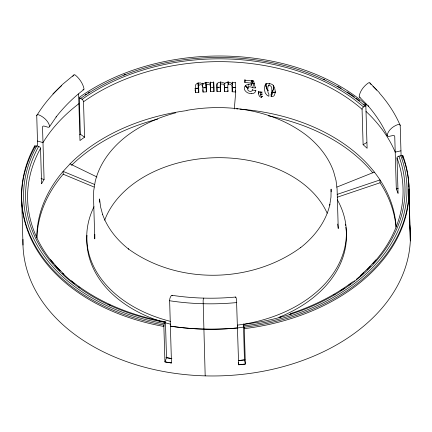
<?xml version="1.0" encoding="UTF-8"?>
<svg xmlns="http://www.w3.org/2000/svg" width="432" height="432" viewBox="0 0 432 432"><rect width="100%" height="100%" fill="white"/><g stroke="black" fill="none" stroke-linecap="round" stroke-linejoin="round"><path stroke-width="0.65" d="M220.336 82.474L220.352 91.508L217.026 91.525L216.94 83.565M94.835 234.311L94.765 238.847L93.587 199.174L93.712 190.744L95.143 181.818C99.382 163.523 111.402 147.971 126.004 136.561L126.306 136.301C140.891 125.14 157.928 117.536 175.63 112.849M265.972 83.635L265.945 84.202A29.646 20.212 20.6 0 0 265.955 85.061L265.988 85.628A20.666 14.083 20.7 0 0 266.182 87.021L266.89 89.095L268.018 90.617M227.999 90.563L227.907 91.622L224.586 91.546L224.726 83.122M217.026 91.525L216.859 84.953L217.49 83.246L218.765 82.426L220.709 82.102L222.809 82.436L224.743 83.608L224.775 83.079M271.863 92.416L271.825 89.23A21.627 14.553 23.7 0 0 271.669 88.047C271.76 86.432 269.692 84.683 268.31 85.936M234.306 108.961L235.759 91.719M235.667 90.634L235.478 91.946L232.168 91.778L232.675 87.561L232.54 83.036A25.142 17.739 6.9 0 0 232.513 82.566L232.502 82.409A12.706 8.964 6.9 0 0 232.486 82.253A16.627 11.734 6.8 0 1 232.529 82.858L232.583 84.402M232.384 82.264L232.189 83.846L232.216 82.064M235.478 91.946L235.283 82.22M252.634 89.467C252.461 92.848 247.034 91.552 247.612 88.517C248.362 84.413 252.995 88.684 255.269 87.955L255.501 87.178M251.203 93.506C247.288 94.041 241.942 89.365 245.322 85.703C246.116 85.001 247.174 84.656 248.222 84.607C249.928 84.035 253.103 87.048 250.997 83.095L244.82 82.436L244.868 79.634M244.82 82.436L245.338 80.082M247.801 87.631L248.308 85.541M268.267 85.914A6.836 4.633 22.6 0 0 267.845 87.394A21.487 14.564 22.1 0 0 267.748 88.376L267.845 91.076A17.458 11.831 22.1 0 0 268.083 92.561L268.844 93.938L268.909 96.212L267.932 95.801A4.352 2.894 22.2 0 1 267.062 95.261L265.259 93.058L264.433 89.608A28.307 19.305 20.5 0 1 264.416 88.106L265.059 85.158L266.49 83.754A4.401 3.019 22.6 0 1 267.646 83.435L269.633 83.533L271.636 84.208A4.363 2.992 23.6 0 1 272.819 84.98L274.547 87.502L275.179 90.698A26.708 17.858 25.1 0 1 275.135 93.004L274.255 95.499A5.195 3.472 23.9 0 1 273.478 96.147L272.695 96.471A4.671 3.094 22.8 0 1 271.474 96.649L271.134 96.638L271.069 94.365L272.819 90.299A1.647 1.112 23.1 0 0 272.986 90.175L273.159 89.98A5.157 3.472 23.2 0 0 273.488 89.278L273.618 85.325M250.997 83.095L251.699 80.492M251.575 85.315L252.639 80.876M252.634 87.896L253.8 83.738L252.11 82.712L254.313 83.749M273.494 89.278L273.532 89.127A8.694 5.854 23.5 0 0 273.629 88.511L273.683 87.102A51.597 34.722 23.7 0 0 273.645 85.774A42.574 28.647 23.7 0 0 273.623 85.18M255.269 87.955L253.557 80.606M251.24 93.658A5.627 3.883 17.1 0 0 255.782 90.666L255.901 90.142M262.332 96.179C260.447 99.943 257.332 93.447 258.692 91.368M258.579 93.625L259.168 91.816M262.148 96.692C260.096 96.179 259.556 93.571 261.144 91.994M261.549 97.594L261.997 96.309M260.269 94.576L261.83 94.824L261.938 91.87M261.83 94.824L262.013 94.306M53.482 263.515A187.785 132.322 -1.7 0 1 40.532 148.343A1.998 1.307 28.9 0 0 38.632 146.437L36.774 145.951A1.998 1.307 28.9 0 0 34.954 146.885A193.779 136.544 -1.7 0 0 163.879 326.462A1.998 0.405 -79.8 0 1 164.365 323.681L164.894 322.315A189.772 133.72 -1.7 0 1 38.664 146.448M163.501 322.007A187.785 132.322 -1.7 0 0 165.467 322.369L166.52 357.788L164.927 361.886L171.477 362.972L169.63 300.748A1.998 0.356 -81.3 0 1 170.132 297.745A13.986 2.5 -81.3 0 1 172.498 295.742M268.682 85.639L269.644 83.306M271.134 96.638L272.889 92.572L272.819 90.299A4.12 2.77 23.1 0 0 273.451 89.267M49.567 126.635L56.425 116.575L56.09 116.986C64.103 106.769 73.375 97.556 83.705 89.683M213.737 82.183L213.964 91.579L210.638 91.681L210.492 86.972A17.113 12.145 -2.5 0 0 210.416 86.135C210.454 83.846 206.059 83.398 206.221 85.914A23.026 16.33 -4.2 0 0 206.21 86.459L206.366 91.865L203.051 92.059L202.91 87.496A16.686 11.826 -5.7 0 0 202.829 86.546C202.84 84.424 199.006 83.884 198.715 86.033A10.886 7.706 -7.5 0 0 198.671 86.632L198.828 92.367L195.518 92.653L195.394 85.622L195.815 84.526L196.852 83.592L200.243 82.89L203.202 84.089L204.817 82.82L207.117 82.42L208.975 82.75L210.659 83.727L210.622 82.469L213.689 82.382L213.678 81.853M375.894 259.875L368.096 268.315L360.536 275.378M186.926 110.576A179.793 126.689 -1.7 0 0 70.033 163.895L63.126 171.385A179.793 126.689 -1.7 0 0 36.796 238.032M52.936 93.928L62.84 84.137L73.894 74.974M352.652 281.804C333.952 296.006 312.547 306.326 290.309 313.681M79.753 134.66L80.357 134.233L79.261 97.394A193.779 136.544 -1.7 0 1 366.206 104.717M365.785 103.658L367.114 148.289A187.785 132.322 -1.7 0 0 363.112 144.688L362.065 109.269A1.998 1.129 -49 0 1 363.582 106.947L365.143 106.045A1.998 1.123 -49 0 1 366.136 105.797M363.112 144.688L366.757 142.587M275.422 92.027L272.889 92.572L273.202 92.583M275.389 92.043L274.871 92.291A4.919 3.267 23 0 1 273.208 92.594M336.798 187.105L374.377 172.103M337.149 194.395L379.993 179.928L380.079 182.763A179.793 126.689 -1.7 0 1 396.02 227.119M337.235 197.23L380.079 182.763M400.955 150.822L395.21 152.113A187.785 132.322 -1.7 0 0 366.017 111.451M238.253 362.394L238.642 364.786L245.349 364.057L244.453 359.894L243.459 323.876L244.296 328.633A193.779 136.544 -1.7 0 0 402.813 156.805A1.998 1.377 -20.4 0 0 400.837 155.768L398.909 156.157A1.998 1.377 -20.4 0 0 397.013 157.955L398.066 193.379A187.785 132.322 -1.7 0 0 396.306 188.957L398.218 188.525M187.051 110.322C227.713 103.178 272.446 109.663 305.975 134.924L306.315 135.173C318.406 144.698 328.514 157.091 333.65 171.731L336.026 180.495L337.073 188.876L338.251 228.55L337.689 224.035M243.659 324.437L256.786 322.51A189.794 133.736 -1.7 0 0 398.898 156.157M194.859 88.463L196.349 88.328M237.551 327.947C215.201 330.097 192.586 329.524 170.386 326.133C192.586 329.519 215.201 330.091 237.551 327.947L237.352 326.749M196.139 88.349L196.776 88.295M196.565 88.312L197.203 88.258M196.992 88.274L197.629 88.22M197.419 88.241L198.272 88.171L198.11 82.712M198.061 88.187L198.828 92.367M235.705 297.022C214.488 299.036 193.034 298.496 171.963 295.304M202.63 87.853L204.557 87.734M204.341 87.75L204.984 87.712M204.768 87.723L205.411 87.685M205.2 87.701L205.843 87.664M205.627 87.674L206.053 87.653L205.897 82.237L205.913 82.928M210.33 83.133L210.46 87.458L213.246 87.372M213.03 87.377L213.673 87.361M213.462 87.367L213.889 87.356M217.053 87.302L217.48 87.296M217.269 87.302L217.912 87.291M217.696 87.296L218.338 87.291M218.122 87.291L218.77 87.286M218.554 87.291L220.482 87.286M225.067 87.323L225.709 87.334M225.493 87.334L226.136 87.345M225.925 87.34L226.568 87.356M226.352 87.35L226.994 87.367M226.778 87.361L227.853 87.388M232.891 87.572L233.318 87.593M232.151 82.588L235.202 82.75M233.102 87.583L233.744 87.61M233.528 87.599L234.171 87.631M233.955 87.62L234.814 87.664M234.598 87.653L235.24 87.691M235.024 87.68L235.451 87.701M244.75 80.158L253.406 81.124M258.525 91.886L261.76 92.389M252.488 89.986L255.739 90.661M165.283 321.764C131.404 315.592 98.334 302.508 71.366 280.789M37.492 141.021L42.989 142.614A187.785 132.322 -1.7 0 1 78.883 103.707M41.029 178.567L44.08 179.453A187.785 132.322 -1.7 0 0 41.585 183.762L40.532 148.343M94.624 184.469L63.126 171.385L63.207 174.215A179.793 126.689 -1.7 0 0 36.931 237.697M63.207 174.215L94.09 187.045M70.033 163.895L96.968 176.99M247.946 88.155A6.286 4.309 13.8 0 1 245.387 85.266A6.269 4.369 12.6 0 0 245.813 86.238A6.809 4.725 13.1 0 0 246.569 87.156L248.297 88.414M78.597 93.965L79.979 140.546A187.785 132.322 -1.7 0 1 84.564 137.176L83.511 101.758A1.998 0.972 54.6 0 0 82.069 99.355L80.665 98.372A1.998 0.972 54.6 0 0 79.304 98.809A193.779 136.544 -1.7 0 1 80.357 98.069M80.357 134.233L84.564 137.176M363.582 106.947L354.888 99.932A189.794 133.736 -1.7 0 0 82.075 99.36M261.176 92.41L260.555 91.762M369.911 82.96L379.377 92.675M359.597 97.124L368.42 106.18L368.064 105.791C375.781 114.836 382.552 124.778 387.25 135.74M268.083 90.677L266.701 88.695L266.058 86.297M64.028 274.304L56.997 267.192L50.657 259.756M195.064 89.775L195.313 91.346M195.437 92.129L195.518 92.653M202.813 89.694L203.051 92.059M203.153 83.565L203.202 84.089M206.053 87.653L206.366 91.865M210.46 87.458L210.595 90.623M210.605 90.887L210.638 91.681M210.605 81.945L210.659 83.727M198.142 83.851L198.126 83.36M228.145 82.82L228.199 84.764L228.161 83.452M220.336 82.415L220.325 81.896L220.374 83.614M205.918 83.079L205.929 83.441M402.856 158.139L402.77 155.385A193.779 136.544 -1.7 0 1 244.253 327.213L245.349 364.057A193.779 136.544 -1.7 0 1 238.642 364.786L236.498 299.597A13.986 0.934 84.5 0 0 235.521 297.443M228.123 81.815L228.155 83.187M198.121 83.3L198.11 82.782M198.142 83.803L198.164 84.499M228.139 82.674L228.123 81.994A22.34 15.795 5.1 0 1 228.123 81.853M202.505 83.657L202.489 83.182A16.205 11.486 -5.7 0 1 202.489 83.29L202.597 86.805M379.442 93.08A193.779 136.544 -1.7 0 1 400.199 125.437L401.09 155.428M396.306 188.957L394.751 136.528A1.998 1.366 -23.1 0 0 392.791 135.545L389.124 136.366A1.998 1.366 -23.1 0 1 387.191 135.14A13.986 9.569 -23.1 0 1 397.926 124.54A1.998 1.366 -23.1 0 1 400.199 125.437M331.166 191.792L331.085 189.13L330.971 197.143L329.74 205.13L329.875 204.601C325.831 222.048 314.377 236.866 300.456 247.747L300.758 247.487C251.429 283.581 177.903 284.963 128.234 248.816L128.574 249.064C117.045 239.987 107.406 228.177 102.514 214.218L102.676 214.736L100.575 206.89L99.576 198.925L99.673 202.252M232.168 91.778L232.022 87.07A17.113 12.074 6.8 0 0 231.946 86.233C232.049 84.029 227.686 83.084 227.756 85.671A23.026 16.281 5.1 0 0 227.75 86.216L227.907 91.622M224.586 91.546L224.451 86.978A16.686 11.815 3.6 0 0 224.365 86.027C224.397 83.808 220.385 83.171 220.239 85.185A10.886 7.717 1.8 0 0 220.196 85.774L220.352 91.508M220.385 83.873L220.417 85.055M213.689 82.382L213.964 91.579M210.357 84.04L210.395 85.352M205.94 83.705L206.01 86.076M198.175 84.758L198.207 85.941M205.184 375.872L203.137 300.688A13.986 0.794 -88.5 0 1 203.785 298.307M44.08 179.453L42.525 127.03A1.998 1.291 31.3 0 1 44.318 126.144L47.828 127.165A1.998 1.291 31.3 0 0 49.588 126.036A13.986 9.023 31.3 0 0 38.831 114.858A1.998 1.291 31.3 0 0 36.736 115.636L37.627 145.627M34.97 147.442L34.911 145.465A193.779 136.544 -1.7 0 0 163.836 325.048L164.927 361.886A193.779 136.544 -1.7 0 0 171.477 362.972M408.683 182.498L408.791 186.532M408.883 189.821L410.308 240.948L409.045 189.027M21.6 195.961L22.982 245.057M252.715 81.146A5.314 3.791 14.7 0 0 251.986 80.843A5.314 3.753 14.1 0 1 252.698 81.173M248.627 84.704A7.484 5.216 13.5 0 1 248.621 84.521M409.741 225.104A193.779 136.544 -1.7 0 1 222.696 375.786A193.779 136.544 -1.7 0 1 22.988 239.35M71.507 165.348A179.793 126.689 -1.7 0 1 157.658 119.129M268.353 115.819A179.793 126.689 -1.7 0 1 372.821 172.886M345.87 227.313A129.854 91.498 -1.7 0 1 278.926 317.315M243.761 327.046A129.854 91.498 -1.7 0 1 237.384 327.98M170.651 324.221A129.854 91.498 -1.7 0 1 165.494 322.834M160.429 321.284A129.854 91.498 -1.7 0 1 86.978 235.273M345.373 224.219A129.854 91.498 -1.7 0 1 345.589 225.455M104.663 220.228A115.868 81.643 -1.7 0 1 213.953 157.766A115.868 81.643 -1.7 0 1 327.181 213.214M337.365 199.811A129.854 91.498 -1.7 0 1 237.298 325.15M170.564 321.386A129.854 91.498 -1.7 0 1 94.019 206.707M245.057 359.807A179.793 126.689 -1.7 0 1 239.053 360.499M171.774 358.506A179.793 126.689 -1.7 0 1 165.926 357.458M236.617 108.891A179.793 126.689 -1.7 0 1 237.956 108.977M239.96 109.129A179.793 126.689 -1.7 0 1 396.128 226.811M244.453 359.894A187.785 132.322 -1.7 0 1 238.496 360.547M171.806 358.679A187.785 132.322 -1.7 0 1 166.52 357.788M85.201 94.792A193.779 136.544 -1.7 0 1 86.297 94.079M87.955 93.02A193.779 136.544 -1.7 0 1 89.635 91.978M123.833 75.011A193.779 136.544 -1.7 0 1 125.696 74.288M323.519 79.115A193.779 136.544 -1.7 0 1 324.74 79.682M337.738 86.335A193.779 136.544 -1.7 0 1 341.134 88.285M347.22 92.016A193.779 136.544 -1.7 0 1 354.434 96.887M356.049 98.048A193.779 136.544 -1.7 0 1 359.726 100.813M363.798 104.063A193.779 136.544 -1.7 0 1 365.774 105.727M236.795 302.562A193.779 136.544 -1.7 0 1 169.63 300.748M36.736 115.636A193.779 136.544 -1.7 0 1 61.63 85.644M72.716 76.297A193.779 136.544 -1.7 0 1 73.775 75.487M371.061 84.407A193.779 136.544 -1.7 0 0 370.073 83.473A1.998 1.156 -46.9 0 0 368.161 83.084A13.986 8.089 -46.9 0 0 359.208 96.163A1.998 1.156 -46.9 0 0 360.077 97.205M373.005 86.292A193.779 136.544 -1.7 0 1 376.758 90.137M73.775 75.411A1.998 1.01 52.8 0 1 75.427 75.19A13.986 7.063 52.8 0 1 83.992 88.744A1.998 1.01 52.8 0 1 82.917 89.629M271.739 92.399A5.794 3.899 23.1 0 1 271.177 94.43M266.096 86.303A24.781 16.88 20.8 0 1 266.004 83.506M248.627 84.618A6.631 4.622 13.6 0 1 248.621 84.429M227.048 82.172A5.087 3.672 5.4 0 1 232.162 83.862M224.953 83.371A3.726 2.646 4.5 0 1 227.081 82.291M400.81 155.779A191.786 135.14 -1.7 0 1 243.961 325.852M397.013 157.955A187.785 132.322 -1.7 0 1 372.983 263.536M370.294 266.431A187.785 132.322 -1.7 0 1 367.087 269.681M363.749 272.862A187.785 132.322 -1.7 0 1 356.157 279.45M354.569 280.724A187.785 132.322 -1.7 0 1 353.554 281.524M350.46 283.889A187.785 132.322 -1.7 0 1 348.883 285.05M344.585 288.085A187.785 132.322 -1.7 0 1 340.713 290.66M335.011 294.214A187.785 132.322 -1.7 0 1 333.85 294.899M291.616 313.816A187.785 132.322 -1.7 0 1 289.748 314.426M280.903 317.061A187.785 132.322 -1.7 0 1 279.628 317.412M110.489 305.381A187.785 132.322 -1.7 0 1 108.13 304.279M79.85 287.674A187.785 132.322 -1.7 0 1 78.754 286.875M74.471 283.63A187.785 132.322 -1.7 0 1 62.613 273.289M60.237 270.923A187.785 132.322 -1.7 0 1 54.772 265.021M83.511 101.758A187.785 132.322 -1.7 0 1 362.065 109.269M164.381 323.649A191.705 135.081 -1.7 0 1 36.806 145.962M164.894 322.315A1.998 0.405 -79.8 0 1 165.467 322.369M80.692 98.393A191.705 135.081 -1.7 0 1 365.105 106.067"/></g></svg>
